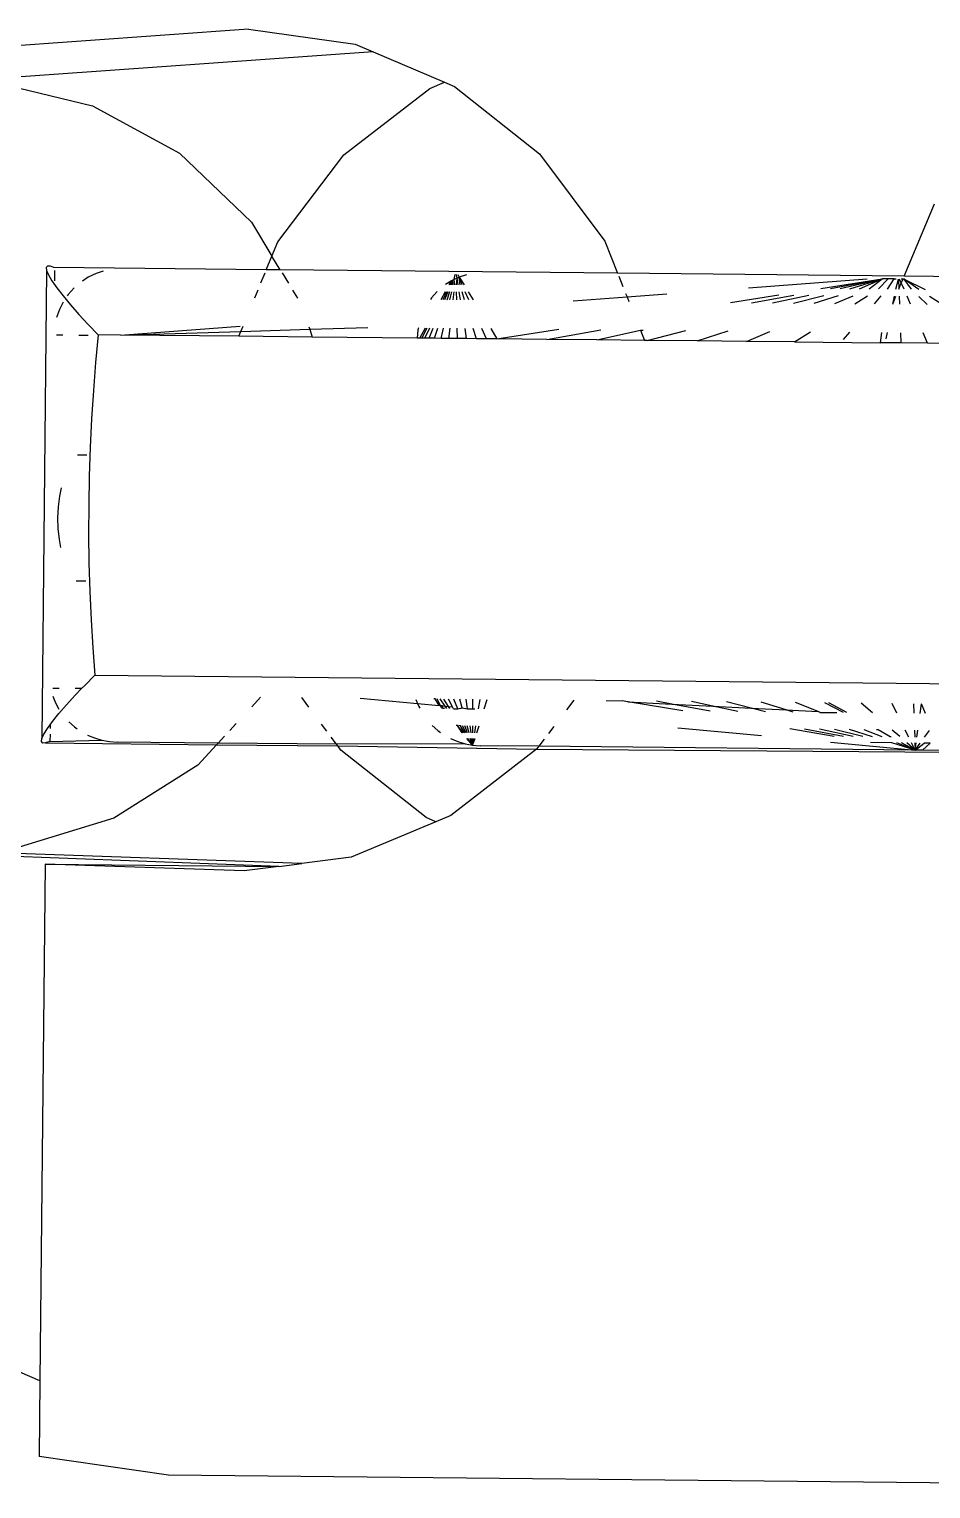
# Model space of a CAD drawing. Extents: x 3485972 to 3601240, y -625657 to -591207.
# Drawn here: x 3495573.65 to 3495599.36, y -608236.5 to -608194.88 of the extents above; entities that cross this region are included whole.
import ezdxf

# ---------------------------------------------------------------- set-up
doc = ezdxf.new("R2010")
doc.units = 0
doc.header["$LTSCALE"] = 6
doc.header["$MEASUREMENT"] = 0
doc.layers.add('medical equipment', color=171, linetype='CONTINUOUS', lineweight=25)

msp = doc.modelspace()

# ---------------------------------------------------------------- linework, layer by layer
at = {"layer": 'medical equipment'}
for p, q in [((3495579.902, -608194.88), (3495558.841, -608196.381)), ((3495579.902, -608194.88), (3495582.946, -608195.303)), ((3495583.464, -608195.525), (3495569.903, -608196.492)), ((3495582.946, -608195.303), (3495583.464, -608195.525)), ((3495583.464, -608195.525), (3495585.494, -608196.394)), ((3495572.718, -608196.403), (3495575.459, -608197.061)), ((3495585.072, -608196.57), (3495585.494, -608196.394)), ((3495585.494, -608196.394), (3495585.778, -608196.516)), ((3495585.778, -608196.516), (3495588.206, -608198.434)), ((3495582.625, -608198.466), (3495585.072, -608196.57)), ((3495575.459, -608197.061), (3495577.94, -608198.419)), ((3495577.94, -608198.419), (3495579.991, -608200.386)), ((3495580.742, -608200.943), (3495582.625, -608198.466)), ((3495588.206, -608198.434), (3495590.064, -608200.929)), ((3495598.603, -608201.921), (3495599.465, -608199.858)), ((3495579.991, -608200.386), (3495580.575, -608201.349)), ((3495580.575, -608201.349), (3495580.742, -608200.943)), ((3495590.064, -608200.929), (3495590.428, -608201.839)), ((3495580.414, -608201.739), (3495580.575, -608201.349)), ((3495580.814, -608201.743), (3495580.575, -608201.349)), ((3495574.151, -608201.761), (3495574.018, -608215.11)), ((3495574.178, -608201.635), (3495574.142, -608201.676)), ((3495574.142, -608201.676), (3495574.151, -608201.761)), ((3495574.151, -608201.761), (3495574.206, -608201.887)), ((3495574.258, -608201.639), (3495574.178, -608201.635)), ((3495574.206, -608201.887), (3495574.304, -608202.052)), ((3495574.359, -608201.678), (3495574.258, -608201.639)), ((3495580.414, -608201.739), (3495574.359, -608201.678)), ((3495574.38, -608201.763), (3495574.377, -608202.053)), ((3495575.335, -608201.953), (3495575.171, -608202.061)), ((3495575.56, -608201.845), (3495575.335, -608201.953)), ((3495575.766, -608201.777), (3495575.56, -608201.845)), ((3495580.261, -608202.112), (3495580.379, -608201.823)), ((3495580.814, -608201.743), (3495580.414, -608201.739)), ((3495590.428, -608201.839), (3495580.814, -608201.743)), ((3495580.866, -608201.828), (3495581.043, -608202.12)), ((3495585.772, -608202.017), (3495585.797, -608201.877)), ((3495585.856, -608201.977), (3495585.84, -608201.878)), ((3495585.915, -608201.948), (3495585.856, -608201.977)), ((3495585.875, -608201.878), (3495585.915, -608201.948)), ((3495586.12, -608201.88), (3495585.915, -608201.948)), ((3495585.915, -608201.948), (3495586.053, -608202.17)), ((3495585.995, -608202.169), (3495585.915, -608201.948)), ((3495585.939, -608202.169), (3495585.915, -608201.948)), ((3495598.603, -608201.921), (3495590.428, -608201.839)), ((3495590.462, -608201.924), (3495590.579, -608202.215)), ((3495607.611, -608202.011), (3495598.603, -608201.921)), ((3495574.304, -608202.052), (3495574.443, -608202.252)), ((3495574.443, -608202.252), (3495574.621, -608202.483)), ((3495574.933, -608202.257), (3495574.769, -608202.441)), ((3495580.085, -608202.538), (3495580.179, -608202.31)), ((3495581.164, -608202.32), (3495581.304, -608202.55)), ((3495585.288, -608202.361), (3495585.124, -608202.544)), ((3495585.395, -608202.591), (3495585.52, -608202.363)), ((3495585.454, -608202.591), (3495585.562, -608202.364)), ((3495585.506, -608202.592), (3495585.599, -608202.364)), ((3495585.69, -608202.057), (3495585.525, -608202.164)), ((3495585.571, -608202.593), (3495585.645, -608202.364)), ((3495585.628, -608202.165), (3495585.69, -608202.057)), ((3495585.65, -608202.593), (3495585.701, -608202.365)), ((3495585.679, -608202.166), (3495585.69, -608202.057)), ((3495585.732, -608202.036), (3495585.69, -608202.057)), ((3495585.71, -608202.166), (3495585.69, -608202.057)), ((3495585.732, -608202.036), (3495585.772, -608202.017)), ((3495585.746, -608202.167), (3495585.732, -608202.036)), ((3495585.741, -608202.594), (3495585.766, -608202.366)), ((3495585.856, -608201.977), (3495585.772, -608202.017)), ((3495585.788, -608202.167), (3495585.772, -608202.017)), ((3495585.835, -608202.168), (3495585.856, -608201.977)), ((3495585.842, -608202.595), (3495585.838, -608202.366)), ((3495585.885, -608202.168), (3495585.856, -608201.977)), ((3495585.952, -608202.596), (3495585.917, -608202.367)), ((3495586.069, -608202.598), (3495586, -608202.368)), ((3495586.191, -608202.599), (3495586.086, -608202.369)), ((3495586.174, -608202.37), (3495586.315, -608202.6)), ((3495594.158, -608202.251), (3495597.543, -608201.995)), ((3495596.228, -608202.271), (3495597.975, -608201.999)), ((3495596.502, -608202.274), (3495597.975, -608201.999)), ((3495596.778, -608202.277), (3495597.975, -608201.999)), ((3495597.055, -608202.28), (3495597.975, -608201.999)), ((3495597.33, -608202.282), (3495597.975, -608201.999)), ((3495597.6, -608202.285), (3495597.975, -608201.999)), ((3495597.865, -608202.288), (3495598.148, -608202.001)), ((3495598.148, -608202.001), (3495597.975, -608201.999)), ((3495598.12, -608202.29), (3495598.317, -608202.002)), ((3495598.317, -608202.002), (3495598.148, -608202.001)), ((3495598.317, -608202.002), (3495598.37, -608202.003)), ((3495598.365, -608202.293), (3495598.439, -608202.004)), ((3495598.439, -608202.004), (3495598.449, -608202.294)), ((3495598.449, -608202.294), (3495598.517, -608202.112)), ((3495598.517, -608202.112), (3495598.47, -608202.004)), ((3495598.557, -608202.005), (3495598.515, -608202.004)), ((3495598.557, -608202.005), (3495598.517, -608202.112)), ((3495598.596, -608202.295), (3495598.517, -608202.112)), ((3495598.595, -608202.005), (3495598.557, -608202.005)), ((3495598.595, -608202.005), (3495599.194, -608202.301)), ((3495599.013, -608202.299), (3495598.595, -608202.005)), ((3495598.813, -608202.297), (3495598.595, -608202.005)), ((3495574.619, -608202.666), (3495574.515, -608202.872)), ((3495574.621, -608202.483), (3495574.832, -608202.739)), ((3495574.769, -608202.441), (3495574.739, -608202.484)), ((3495574.832, -608202.739), (3495575.074, -608203.014)), ((3495585.124, -608202.544), (3495585.094, -608202.588)), ((3495589.162, -608202.628), (3495590.698, -608202.512)), ((3495590.659, -608202.415), (3495590.698, -608202.512)), ((3495590.698, -608202.512), (3495591.836, -608202.426)), ((3495590.698, -608202.512), (3495590.751, -608202.644)), ((3495593.65, -608202.673), (3495595.03, -608202.458)), ((3495594.243, -608202.679), (3495595.452, -608202.462)), ((3495594.842, -608202.685), (3495595.878, -608202.467)), ((3495595.442, -608202.691), (3495596.305, -608202.471)), ((3495596.038, -608202.697), (3495596.729, -608202.475)), ((3495596.624, -608202.703), (3495597.147, -608202.479)), ((3495597.197, -608202.709), (3495597.554, -608202.483)), ((3495597.751, -608202.714), (3495597.948, -608202.487)), ((3495598.281, -608202.72), (3495598.326, -608202.491)), ((3495598.281, -608202.72), (3495598.365, -608202.492)), ((3495598.456, -608202.493), (3495598.465, -608202.722)), ((3495598.783, -608202.725), (3495598.683, -608202.495)), ((3495599.252, -608202.729), (3495599.017, -608202.498)), ((3495599.685, -608202.734), (3495599.325, -608202.501)), ((3495574.515, -608202.872), (3495574.434, -608203.102)), ((3495575.074, -608203.014), (3495575.339, -608203.303)), ((3495574.609, -608203.606), (3495574.429, -608203.605)), ((3495575.336, -608203.614), (3495575.068, -608203.611)), ((3495575.339, -608203.303), (3495575.622, -608203.598)), ((3495575.622, -608203.598), (3495575.547, -608204.382)), ((3495576.256, -608203.605), (3495575.622, -608203.598)), ((3495576.256, -608203.605), (3495579.67, -608203.346)), ((3495576.256, -608203.605), (3495579.69, -608203.496)), ((3495579.632, -608203.638), (3495576.256, -608203.605)), ((3495579.632, -608203.638), (3495579.69, -608203.496)), ((3495579.69, -608203.496), (3495579.752, -608203.347)), ((3495579.69, -608203.496), (3495581.652, -608203.435)), ((3495581.631, -608203.366), (3495581.652, -608203.435)), ((3495581.652, -608203.435), (3495583.307, -608203.383)), ((3495581.652, -608203.435), (3495581.718, -608203.659)), ((3495584.736, -608203.457), (3495584.719, -608203.689)), ((3495584.749, -608203.397), (3495584.736, -608203.457)), ((3495584.793, -608203.69), (3495584.952, -608203.399)), ((3495584.849, -608203.69), (3495584.999, -608203.4)), ((3495584.934, -608203.691), (3495585.072, -608203.4)), ((3495585.057, -608203.692), (3495585.175, -608203.401)), ((3495585.214, -608203.694), (3495585.308, -608203.403)), ((3495585.403, -608203.696), (3495585.468, -608203.404)), ((3495585.62, -608203.698), (3495585.652, -608203.406)), ((3495585.863, -608203.7), (3495585.857, -608203.408)), ((3495586.126, -608203.703), (3495586.08, -608203.41)), ((3495586.405, -608203.706), (3495586.316, -608203.413)), ((3495586.695, -608203.709), (3495586.562, -608203.415)), ((3495586.812, -608203.418), (3495586.991, -608203.712)), ((3495586.991, -608203.712), (3495588.751, -608203.437)), ((3495588.409, -608203.726), (3495589.951, -608203.449)), ((3495589.841, -608203.74), (3495591.078, -608203.46)), ((3495591.078, -608203.46), (3495591.195, -608203.754)), ((3495591.078, -608203.46), (3495591.163, -608203.461)), ((3495591.275, -608203.754), (3495592.377, -608203.473)), ((3495592.7, -608203.769), (3495593.582, -608203.485)), ((3495594.103, -608203.783), (3495594.77, -608203.497)), ((3495595.473, -608203.796), (3495595.928, -608203.509)), ((3495596.868, -608203.728), (3495597.049, -608203.52)), ((3495597.922, -608203.821), (3495597.963, -608203.529)), ((3495598.086, -608203.712), (3495598.121, -608203.531)), ((3495598.493, -608203.535), (3495598.504, -608203.827)), ((3495599.264, -608203.834), (3495599.137, -608203.541)), ((3495581.718, -608203.659), (3495579.632, -608203.638)), ((3495584.719, -608203.689), (3495581.718, -608203.659)), ((3495584.793, -608203.69), (3495584.719, -608203.689)), ((3495584.849, -608203.69), (3495584.793, -608203.69)), ((3495584.934, -608203.691), (3495584.849, -608203.69)), ((3495585.057, -608203.692), (3495584.934, -608203.691)), ((3495585.214, -608203.694), (3495585.057, -608203.692)), ((3495585.403, -608203.696), (3495585.214, -608203.694)), ((3495585.62, -608203.698), (3495585.403, -608203.696)), ((3495585.863, -608203.7), (3495585.62, -608203.698)), ((3495586.126, -608203.703), (3495585.863, -608203.7)), ((3495586.405, -608203.706), (3495586.126, -608203.703)), ((3495586.695, -608203.709), (3495586.405, -608203.706)), ((3495586.991, -608203.712), (3495586.695, -608203.709)), ((3495588.409, -608203.726), (3495586.991, -608203.712)), ((3495589.841, -608203.74), (3495588.409, -608203.726)), ((3495591.195, -608203.754), (3495589.841, -608203.74)), ((3495591.275, -608203.754), (3495591.195, -608203.754)), ((3495592.7, -608203.769), (3495591.275, -608203.754)), ((3495594.103, -608203.783), (3495592.7, -608203.769)), ((3495595.473, -608203.796), (3495594.103, -608203.783)), ((3495595.473, -608203.796), (3495597.922, -608203.821)), ((3495598.176, -608203.823), (3495597.922, -608203.821)), ((3495598.504, -608203.827), (3495598.176, -608203.823)), ((3495599.264, -608203.834), (3495598.504, -608203.827)), ((3495600.387, -608203.845), (3495599.264, -608203.834)), ((3495575.547, -608204.382), (3495575.483, -608205.178)), ((3495575.483, -608205.178), (3495575.432, -608205.986)), ((3495575.432, -608205.986), (3495575.392, -608206.802)), ((3495575.392, -608206.802), (3495575.365, -608207.624)), ((3495575.302, -608207.026), (3495575.034, -608207.023)), ((3495575.365, -608207.624), (3495575.351, -608208.448)), ((3495574.518, -608208.194), (3495574.479, -608208.502)), ((3495574.566, -608207.96), (3495574.518, -608208.194)), ((3495574.479, -608208.502), (3495574.464, -608208.811)), ((3495575.351, -608208.448), (3495575.349, -608209.273)), ((3495574.464, -608208.811), (3495574.473, -608209.12)), ((3495574.473, -608209.12), (3495574.505, -608209.428)), ((3495574.505, -608209.428), (3495574.549, -608209.664)), ((3495575.349, -608209.273), (3495575.359, -608210.095)), ((3495575.359, -608210.095), (3495575.382, -608210.911)), ((3495574.998, -608210.61), (3495575.266, -608210.612)), ((3495575.382, -608210.911), (3495575.418, -608211.72)), ((3495575.418, -608211.72), (3495575.465, -608212.518)), ((3495575.465, -608212.518), (3495575.525, -608213.303)), ((3495575.147, -608213.685), (3495575.236, -608213.592)), ((3495575.236, -608213.592), (3495575.525, -608213.303)), ((3495575.525, -608213.303), (3495623.507, -608213.782)), ((3495574.326, -608213.898), (3495574.405, -608214.09)), ((3495574.509, -608213.679), (3495574.329, -608213.677)), ((3495574.718, -608214.146), (3495574.965, -608213.875)), ((3495574.965, -608213.875), (3495575.147, -608213.685)), ((3495575.147, -608213.685), (3495574.967, -608213.683)), ((3495580.249, -608213.928), (3495580, -608214.199)), ((3495581.629, -608214.215), (3495581.424, -608213.94)), ((3495583.09, -608213.956), (3495584.726, -608214.109)), ((3495584.677, -608213.99), (3495584.726, -608214.109)), ((3495585.225, -608213.978), (3495585.187, -608213.977)), ((3495585.346, -608214.167), (3495585.225, -608213.978)), ((3495585.382, -608214.171), (3495585.285, -608213.978)), ((3495585.513, -608214.183), (3495585.37, -608213.979)), ((3495585.611, -608214.192), (3495585.479, -608213.98)), ((3495585.726, -608214.203), (3495585.61, -608213.982)), ((3495585.874, -608214.257), (3495585.762, -608213.983)), ((3495585.999, -608214.228), (3495585.93, -608213.985)), ((3495586.153, -608214.26), (3495586.113, -608213.987)), ((3495586.307, -608214.262), (3495586.307, -608213.989)), ((3495586.467, -608214.263), (3495586.509, -608213.991)), ((3495586.63, -608214.265), (3495586.715, -608213.993)), ((3495589.179, -608214.017), (3495588.973, -608214.288)), ((3495574.319, -608214.624), (3495574.501, -608214.397)), ((3495574.405, -608214.09), (3495574.503, -608214.267)), ((3495574.501, -608214.397), (3495574.718, -608214.146)), ((3495584.726, -608214.109), (3495584.761, -608214.193)), ((3495584.726, -608214.109), (3495585.346, -608214.167)), ((3495584.761, -608214.193), (3495584.79, -608214.246)), ((3495585.382, -608214.171), (3495585.346, -608214.167)), ((3495585.436, -608214.176), (3495585.382, -608214.171)), ((3495585.418, -608214.253), (3495585.382, -608214.171)), ((3495585.449, -608214.253), (3495585.436, -608214.176)), ((3495585.436, -608214.176), (3495585.513, -608214.183)), ((3495585.496, -608214.253), (3495585.449, -608214.253)), ((3495585.563, -608214.254), (3495585.513, -608214.183)), ((3495585.513, -608214.183), (3495585.611, -608214.192)), ((3495585.65, -608214.255), (3495585.611, -608214.192)), ((3495585.611, -608214.192), (3495585.726, -608214.203)), ((3495585.754, -608214.256), (3495585.726, -608214.203)), ((3495585.754, -608214.256), (3495585.874, -608214.257)), ((3495585.874, -608214.257), (3495585.999, -608214.228)), ((3495586.008, -608214.259), (3495585.999, -608214.228)), ((3495585.999, -608214.228), (3495586.153, -608214.26)), ((3495586.153, -608214.26), (3495586.307, -608214.262)), ((3495586.307, -608214.262), (3495586.362, -608214.262)), ((3495590.1, -608214.027), (3495590.557, -608214.031)), ((3495590.72, -608214.058), (3495590.557, -608214.031)), ((3495592.285, -608214.321), (3495590.72, -608214.058)), ((3495590.72, -608214.058), (3495591.977, -608214.123)), ((3495591.977, -608214.123), (3495591.543, -608214.041)), ((3495593.067, -608214.329), (3495591.977, -608214.123)), ((3495591.977, -608214.123), (3495593.149, -608214.184)), ((3495593.149, -608214.184), (3495592.538, -608214.051)), ((3495593.857, -608214.337), (3495593.149, -608214.184)), ((3495593.149, -608214.184), (3495594.234, -608214.239)), ((3495594.234, -608214.239), (3495593.536, -608214.061)), ((3495594.648, -608214.345), (3495594.234, -608214.239)), ((3495594.234, -608214.239), (3495595.234, -608214.291)), ((3495595.234, -608214.291), (3495594.526, -608214.071)), ((3495595.433, -608214.353), (3495595.234, -608214.291)), ((3495595.234, -608214.291), (3495596.15, -608214.338)), ((3495596.15, -608214.338), (3495595.502, -608214.081)), ((3495596.207, -608214.361), (3495596.15, -608214.338)), ((3495596.207, -608214.361), (3495596.68, -608214.365)), ((3495596.869, -608214.367), (3495596.336, -608214.089)), ((3495596.962, -608214.368), (3495596.454, -608214.09)), ((3495597.693, -608214.375), (3495597.374, -608214.099)), ((3495598.392, -608214.382), (3495598.256, -608214.108)), ((3495598.867, -608214.114), (3495598.877, -608214.387)), ((3495599.053, -608214.389), (3495599.09, -608214.116)), ((3495599.207, -608214.391), (3495599.09, -608214.116)), ((3495574.075, -608214.985), (3495574.176, -608214.822)), ((3495574.176, -608214.822), (3495574.251, -608214.719)), ((3495574.251, -608214.719), (3495574.25, -608214.823)), ((3495574.251, -608214.719), (3495574.319, -608214.624)), ((3495574.787, -608214.629), (3495574.945, -608214.772)), ((3495574.945, -608214.772), (3495575.026, -608214.83)), ((3495579.559, -608214.677), (3495579.377, -608214.874)), ((3495582.14, -608214.901), (3495581.991, -608214.701)), ((3495585.142, -608214.733), (3495585.3, -608214.875)), ((3495585.869, -608214.74), (3495585.827, -608214.74)), ((3495586.022, -608214.94), (3495585.869, -608214.74)), ((3495585.996, -608214.94), (3495585.869, -608214.74)), ((3495585.952, -608214.741), (3495585.905, -608214.74)), ((3495586.077, -608214.941), (3495585.952, -608214.741)), ((3495586.046, -608214.941), (3495585.952, -608214.741)), ((3495586.113, -608214.941), (3495586.008, -608214.741)), ((3495586.155, -608214.942), (3495586.073, -608214.742)), ((3495586.201, -608214.942), (3495586.145, -608214.743)), ((3495586.252, -608214.943), (3495586.223, -608214.744)), ((3495586.306, -608214.943), (3495586.306, -608214.744)), ((3495586.362, -608214.944), (3495586.392, -608214.745)), ((3495586.419, -608214.944), (3495586.481, -608214.746)), ((3495588.609, -608214.767), (3495588.459, -608214.965)), ((3495592.148, -608214.803), (3495594.531, -608215.025)), ((3495596.599, -608215.046), (3495595.341, -608214.835)), ((3495596.872, -608215.049), (3495595.762, -608214.839)), ((3495597.148, -608215.052), (3495596.188, -608214.843)), ((3495597.424, -608215.054), (3495596.614, -608214.847)), ((3495597.698, -608215.057), (3495597.038, -608214.852)), ((3495597.969, -608215.06), (3495597.455, -608214.856)), ((3495574.007, -608215.195), (3495574.018, -608215.11)), ((3495574.042, -608215.236), (3495574.007, -608215.195)), ((3495574.018, -608215.11), (3495574.075, -608214.985)), ((3495574.122, -608215.234), (3495574.042, -608215.236)), ((3495574.246, -608215.189), (3495574.122, -608215.234)), ((3495574.122, -608215.234), (3495578.997, -608215.286)), ((3495574.248, -608214.987), (3495574.246, -608215.189)), ((3495574.246, -608215.189), (3495575.725, -608215.155)), ((3495575.313, -608215.007), (3495575.515, -608215.092)), ((3495575.515, -608215.092), (3495575.725, -608215.155)), ((3495575.725, -608215.155), (3495575.94, -608215.193)), ((3495575.94, -608215.193), (3495576.158, -608215.208)), ((3495579.043, -608215.236), (3495576.158, -608215.208)), ((3495579.043, -608215.236), (3495578.997, -608215.286)), ((3495579.227, -608215.036), (3495579.043, -608215.236)), ((3495582.415, -608215.27), (3495579.043, -608215.236)), ((3495582.415, -608215.27), (3495582.263, -608215.067)), ((3495586.08, -608215.258), (3495582.415, -608215.27)), ((3495582.452, -608215.32), (3495582.415, -608215.27)), ((3495585.3, -608214.875), (3495585.382, -608214.934)), ((3495585.669, -608215.11), (3495585.87, -608215.196)), ((3495585.87, -608215.196), (3495586.08, -608215.258)), ((3495586.08, -608215.258), (3495586.295, -608215.297)), ((3495586.295, -608215.297), (3495586.135, -608215.106)), ((3495586.295, -608215.297), (3495586.163, -608215.106)), ((3495586.295, -608215.297), (3495586.222, -608215.106)), ((3495586.295, -608215.297), (3495586.248, -608215.107)), ((3495586.295, -608215.297), (3495586.276, -608215.107)), ((3495586.295, -608215.297), (3495586.306, -608215.107)), ((3495586.295, -608215.297), (3495586.368, -608215.108)), ((3495586.295, -608215.297), (3495586.337, -608215.108)), ((3495588.335, -608215.128), (3495588.183, -608215.328)), ((3495596.498, -608215.209), (3495598.914, -608215.435)), ((3495598.244, -608215.227), (3495597.638, -608215.221)), ((3495597.862, -608214.86), (3495597.812, -608214.859)), ((3495598.2, -608215.062), (3495597.862, -608214.86)), ((3495598.232, -608215.062), (3495598.2, -608215.062)), ((3495598.914, -608215.435), (3495598.244, -608215.227)), ((3495598.474, -608215.053), (3495598.256, -608214.864)), ((3495598.914, -608215.435), (3495598.393, -608215.228)), ((3495598.914, -608215.435), (3495598.52, -608215.229)), ((3495598.732, -608215.067), (3495598.632, -608214.868)), ((3495598.914, -608215.435), (3495598.679, -608215.231)), ((3495598.914, -608215.435), (3495598.813, -608215.232)), ((3495598.894, -608214.87), (3495598.901, -608215.069)), ((3495598.907, -608215.233), (3495598.914, -608215.435)), ((3495598.914, -608215.435), (3495598.941, -608215.234)), ((3495598.914, -608215.435), (3495599.06, -608215.235)), ((3495598.914, -608215.435), (3495599.17, -608215.236)), ((3495598.963, -608215.07), (3495598.989, -608214.871)), ((3495599.339, -608215.238), (3495599.122, -608215.437)), ((3495599.27, -608215.237), (3495599.17, -608215.236)), ((3495599.179, -608215.072), (3495599.323, -608214.875)), ((3495599.339, -608215.238), (3495599.27, -608215.237)), ((3495578.997, -608215.286), (3495578.462, -608215.866)), ((3495578.997, -608215.286), (3495582.452, -608215.32)), ((3495582.541, -608215.439), (3495582.452, -608215.32)), ((3495582.452, -608215.32), (3495588.122, -608215.408)), ((3495584.969, -608217.358), (3495582.541, -608215.439)), ((3495588.122, -608215.408), (3495585.675, -608217.303)), ((3495586.295, -608215.297), (3495586.514, -608215.311)), ((3495588.183, -608215.328), (3495586.514, -608215.311)), ((3495588.183, -608215.328), (3495588.122, -608215.408)), ((3495588.122, -608215.408), (3495599.926, -608215.495)), ((3495598.914, -608215.435), (3495588.183, -608215.328)), ((3495599.122, -608215.437), (3495598.914, -608215.435)), ((3495599.889, -608215.445), (3495599.122, -608215.437)), ((3495578.462, -608215.866), (3495576.067, -608217.379)), ((3495585.675, -608217.303), (3495585.252, -608217.48)), ((3495576.067, -608217.379), (3495573.37, -608218.207)), ((3495585.252, -608217.48), (3495582.831, -608218.489)), ((3495585.252, -608217.48), (3495584.969, -608217.358)), ((3495581.431, -608218.67), (3495570.555, -608218.296)), ((3495580.776, -608218.755), (3495571.923, -608218.418)), ((3495582.831, -608218.489), (3495581.431, -608218.67)), ((3495574.108, -608218.688), (3495573.96, -608233.424)), ((3495579.783, -608218.883), (3495574.108, -608218.688)), ((3495574.108, -608218.688), (3495580.776, -608218.755)), ((3495580.776, -608218.755), (3495579.783, -608218.883)), ((3495580.776, -608218.755), (3495581.431, -608218.67)), ((3495573.96, -608233.424), (3495571.783, -608232.478)), ((3495573.96, -608233.424), (3495573.939, -608235.578)), ((3495577.626, -608236.111), (3495573.939, -608235.578)), ((3495616.741, -608236.502), (3495577.626, -608236.111))]:
    msp.add_line(p, q, dxfattribs=at)

doc.saveas('drawing.dxf')
